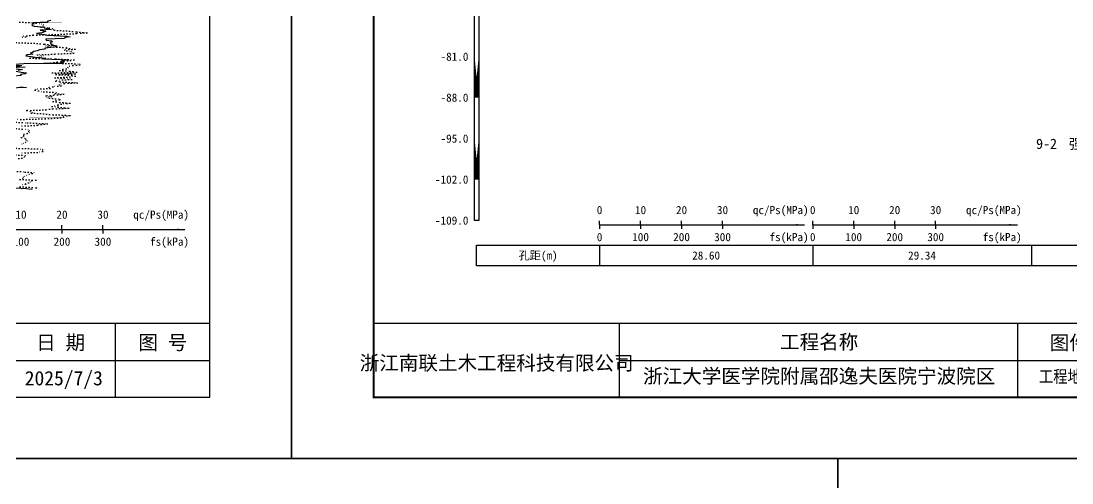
# Model space of a CAD drawing. Extents: x -37 to 3540, y -1485 to 297.
# Drawn here: x 402.7 to 659.1, y -5.9 to 106.8 of the extents above; entities that cross this region are included whole.
import ezdxf
from ezdxf.enums import TextEntityAlignment as Align

# ---------------------------------------------------------------- set-up
doc = ezdxf.new("R2010")
doc.units = 0
doc.linetypes.add('DOT', pattern=[6.35, 0, -6.35])
doc.layers.get('0').update_dxf_attribs({"linetype": 'CONTINUOUS'})
for name, color, linetype in [('CURVE', 200, 'CONTINUOUS'), ('FRAME', 7, 'CONTINUOUS'), ('RULER', 7, 'CONTINUOUS'), ('STRATUM', 241, 'CONTINUOUS')]:
    doc.layers.add(name, color=color, linetype=linetype)
doc.styles.add('ST', font='')
doc.styles.get('ST').set_extended_font_data('SimSun')

# ---------------------------------------------------------------- blocks, each defined once
blk = doc.blocks.new('图签_A3长')
for p, q in [((0, 18), (-380, 18)), ((-380, 18), (-380, 0)), ((-320, 0), (-320, 18)), ((-222.82, 0), (-222.82, 18)), ((-23, 0), (-23, 18)), ((0, 0), (0, 18)), ((-320, 9), (0, 9)), ((-380, 0), (0, 0))]:
    blk.add_line(p, q)
at = {"style": 'ST'}
for s, p in [('工程名称', (-271.3, 13.5)), ('图件名称', (-205.49, 13.3)), ('日 期', (-36.37, 13.36)), ('图 号', (-11.42, 13.36))]:
    blk.add_text(s, height=3.5, dxfattribs=at).set_placement(p, align=Align.MIDDLE_CENTER)
for tag, p in [('01＿单位名称', (-349.98, 8.36)), ('02＿工程名称', (-271.3, 5.16)), ('04＿工程编号', (-176.51, 4.65)), ('05＿日期', (-35.59, 4.65)), ('06＿图号', (-11.16, 4.91))]:
    blk.add_attdef(tag, text='', height=3.5, dxfattribs=at).set_placement(p, align=Align.MIDDLE_CENTER)
at = {"style": 'ST', "width": 0.85}
blk.add_attdef('03＿图件名称', text='', height=3, dxfattribs=at).set_placement((-205.49, 5.05), align=Align.MIDDLE_CENTER)
blk = doc.blocks.new('Arrow')
for points in [[(-3.984779, 0.348623), (0, 0), (-3.189535, 0)], [(-3.189535, 0), (0, 0), (-3.984779, -0.348623)]]:
    blk.add_solid(points)

msp = doc.modelspace()

# ---------------------------------------------------------------- linework, layer by layer
at = {"layer": 'CURVE', "color": 30, "linetype": 'Continuous'}
for points in [[(409.99, 106.98), (409.24, 106.78), (409.12, 106.58), (405.68, 106.38), (405.94, 106.18), (405.39, 105.98), (405.42, 105.78), (405.94, 105.58), (408.56, 105.38), (408.33, 105.18), (409.38, 104.98), (410.11, 104.78), (407.39, 104.58), (408.77, 104.38), (408.47, 104.18), (407.81, 103.98), (406.47, 103.78), (408.46, 103.58), (409.1, 103.38), (413.91, 103.18), (414.68, 102.98), (413.4, 102.78), (413.36, 102.58), (408.78, 102.38), (408.86, 102.18), (410.21, 101.98), (410.3, 101.78), (409.85, 101.58), (409.98, 101.38), (410.27, 101.18), (410.58, 100.98), (411.55, 100.78), (411.1, 100.58), (410.02, 100.38), (408.63, 100.18), (408.43, 99.98), (407.27, 99.78), (406.65, 99.58), (405.82, 99.38), (405.52, 99.18), (404.99, 98.98), (405.64, 98.78), (404.24, 98.58), (403.93, 98.38), (405.16, 98.18), (406.19, 97.98), (408.66, 97.78), (408.18, 97.58), (414.36, 97.38), (413.02, 97.18), (412.48, 96.98), (413.12, 96.78), (412.88, 96.58), (403.42, 96.38), (400.2, 96.18), (402.89, 95.98), (401.52, 95.78), (403.77, 95.58), (399.85, 95.38)], [(401.5, 95.18), (403.07, 94.98), (402.05, 94.78)], [(401.52, 94.58), (402.73, 94.38), (404.08, 94.18), (403.71, 93.98), (402.58, 93.78), (402.77, 93.58), (401.03, 93.38)], [(402.42, 90.78), (404.07, 90.58), (397.46, 90.38)], [(399.8, 66.18), (404.03, 65.98), (405.45, 65.78)]]:
    msp.add_lwpolyline(points, dxfattribs=at)
at = {"layer": 'CURVE', "color": 100, "linetype": 'DOT', "ltscale": 0.1}
for points in [[(402.43, 106.58), (405.65, 106.38), (407.69, 106.18), (408.18, 105.98), (408.08, 105.78), (408.13, 105.58), (407.62, 105.38), (409.6, 105.18), (410.42, 104.98), (410.58, 104.78), (410.86, 104.58), (414.58, 104.38), (416.3, 104.18), (418.79, 103.98), (416.2, 103.78), (411.75, 103.58), (405.59, 103.38), (403.33, 103.18), (403.78, 102.98), (402.4, 102.78)], [(401.53, 101.58), (406.69, 101.38), (408.52, 101.18), (410.3, 100.98), (408.8, 100.78), (409.28, 100.58), (413.8, 100.38), (413.8, 100.18), (415.84, 99.98), (413.28, 99.78), (413.9, 99.58), (414.93, 99.38), (415.09, 99.18), (415.55, 98.98), (410.89, 98.78), (406.75, 98.58), (408.2, 98.38), (407.83, 98.18), (407.24, 97.98), (404.92, 97.78), (411.19, 97.58), (415.57, 97.38), (414.76, 97.18), (413.14, 96.98), (411.44, 96.78), (409.95, 96.58), (417.15, 96.38), (417.02, 96.18), (415.38, 95.98), (414.56, 95.78), (414.07, 95.58), (414.34, 95.38), (413.77, 95.18), (412.92, 94.98), (412.17, 94.78), (414.66, 94.58), (416.23, 94.38), (410.42, 94.18), (415.89, 93.98), (411.32, 93.78), (415.29, 93.58), (415.96, 93.38), (414.6, 93.18), (411.06, 92.98), (414.63, 92.78), (415.05, 92.58), (411.48, 92.38), (411.2, 92.18), (412.23, 91.98), (416.39, 91.78), (413.27, 91.58), (412.01, 91.38), (412.02, 91.18), (412.47, 90.98), (410.49, 90.78), (409.42, 90.58), (409.77, 90.38), (406.41, 90.18), (406.13, 89.98), (407, 89.78), (408.28, 89.58), (411.33, 89.38), (411.11, 89.18), (413.12, 88.98), (410.66, 88.78), (408.84, 88.58), (410.13, 88.38), (409, 88.18), (409.66, 87.98), (412.2, 87.78), (412.11, 87.58), (411.24, 87.38), (410.55, 87.18), (412.18, 86.98), (414.6, 86.78), (412.54, 86.58), (411.64, 86.38), (411.66, 86.18), (410.31, 85.98), (411.75, 85.78), (414.33, 85.58), (410.37, 85.38), (408.76, 85.18), (404.13, 84.98), (404.95, 84.78), (405.5, 84.58), (405.28, 84.38), (408.22, 84.18), (410.57, 83.98), (414.66, 83.78), (413.01, 83.58), (413.08, 83.38), (412.36, 83.18), (408.57, 82.98), (401.53, 82.78)], [(400.03, 82.18), (404.29, 81.98), (409.13, 81.78), (407.67, 81.58), (406.63, 81.38), (402.71, 81.18)], [(401.52, 80.58), (404.39, 80.38), (404.74, 80.18), (404.56, 79.98), (404.49, 79.78), (404.87, 79.58), (404.21, 79.38), (403.42, 79.18), (403.34, 78.98), (403.34, 78.78), (403.26, 78.58), (402.82, 78.38), (403.84, 78.18), (403.81, 77.98), (403.93, 77.78), (404.36, 77.58), (403.82, 77.38), (403.81, 77.18), (403.29, 76.98), (403.03, 76.78), (402.5, 76.58)], [(401.57, 75.78), (408.03, 75.58), (407.94, 75.38), (407.94, 75.18), (407.95, 74.98), (406.68, 74.78), (402.71, 74.58)], [(401.45, 74.18), (403.92, 73.98), (403.62, 73.78), (403.47, 73.58), (402.92, 73.38), (401.1, 73.18)], [(401.09, 70.18), (403.74, 69.98), (405.95, 69.78), (405.46, 69.58), (404.68, 69.38), (404.13, 69.18), (403.64, 68.98), (403.34, 68.78), (403.14, 68.58), (403.16, 68.38), (402.53, 68.18), (406.34, 67.98), (405.27, 67.78), (405, 67.58), (404.57, 67.38), (403.86, 67.18), (403.8, 66.98), (402.38, 66.78)], [(402.47, 66.38), (406.54, 66.18), (406.44, 65.98), (406.44, 65.78)]]:
    msp.add_lwpolyline(points, dxfattribs=at)
at = {"layer": 'FRAME', "color": 245, "linetype": 'Continuous'}
for p, q in [((468.75, 0), (468.75, 297)), ((-37.39, 0), (468.75, 0)), ((602.01, 0), (-37.39, 0)), ((602.01, -297), (602.01, 0)), ((1322.94, 0), (602.01, 0)), ((602.01, 0), (602.01, -297))]:
    msp.add_line(p, q, dxfattribs=at)
at = {"layer": 'FRAME', "linetype": 'Continuous'}
msp.add_line((448.75, 15), (448.75, 282), dxfattribs=at)
at = {"layer": 'FRAME', "color": 245, "linetype": 'Continuous'}
msp.add_lwpolyline([(468.75, 0), (888.75, 0), (888.75, 297), (468.75, 297)], close=True, dxfattribs=at)
at = {"layer": 'FRAME', "linetype": 'Continuous', "const_width": 0.5}
msp.add_lwpolyline([(488.75, 15), (868.75, 15), (868.75, 282), (488.75, 282)], close=True, dxfattribs=at)
at = {"layer": 'RULER', "linetype": 'Continuous'}
for points in [[(513.38, 218.14), (514.38, 218.14), (514.38, 58.14), (513.38, 58.14)], [(513.88, 52.1), (543.88, 52.1), (543.88, 47.1), (513.88, 47.1)]]:
    msp.add_lwpolyline(points, close=True, dxfattribs=at)
at = {"layer": 'RULER', "linetype": 'Continuous', "const_width": 1}
for points in [[(513.88, 98.14), (513.88, 88.14)], [(513.88, 78.14), (513.88, 68.14)]]:
    msp.add_lwpolyline(points, close=True, dxfattribs=at)
at = {"layer": 'RULER', "linetype": 'Continuous'}
for points in [[(412.71, 55.98), (412.71, 56.98)], [(422.71, 55.98), (422.71, 56.98)], [(543.88, 57.1), (543.88, 58.1)], [(543.88, 57.1), (593.88, 57.1)], [(543.88, 57.1), (543.88, 56.1)], [(553.88, 57.1), (553.88, 58.1)], [(553.88, 57.1), (553.88, 56.1)], [(563.88, 57.1), (563.88, 58.1)], [(563.88, 57.1), (563.88, 56.1)], [(573.88, 57.1), (573.88, 58.1)], [(573.88, 57.1), (573.88, 56.1)], [(595.88, 57.1), (595.88, 58.1)], [(595.88, 57.1), (645.88, 57.1)], [(595.88, 57.1), (595.88, 56.1)], [(605.88, 57.1), (605.88, 58.1)], [(605.88, 57.1), (605.88, 56.1)], [(615.88, 57.1), (615.88, 58.1)], [(615.88, 57.1), (615.88, 56.1)], [(625.88, 57.1), (625.88, 58.1)], [(625.88, 57.1), (625.88, 56.1)], [(392.71, 55.98), (442.71, 55.98)], [(412.71, 55.98), (412.71, 54.98)], [(422.71, 55.98), (422.71, 54.98)], [(543.88, 52.1), (595.88, 52.1), (595.88, 47.1), (543.88, 47.1)], [(595.88, 52.1), (649.23, 52.1), (649.23, 47.1), (595.88, 47.1)], [(649.23, 52.1), (692.19, 52.1), (692.19, 47.1), (649.23, 47.1)]]:
    msp.add_lwpolyline(points, dxfattribs=at)
at = {"layer": 'STRATUM', "linetype": 'Continuous', "const_width": 0.1}
for points in [[(404.71, 106.38), (412.71, 106.38)], [(404.71, 96.38), (412.71, 96.38)], [(404.71, 83.38), (412.71, 83.38)]]:
    msp.add_lwpolyline(points, dxfattribs=at)

# ---------------------------------------------------------------- block references
at = {"layer": 'FRAME'}
ref = msp.add_blockref('图签_A3长', (448.75, 15), dxfattribs=at)
ref.add_attrib('05＿日期', '2025/7/3', dxfattribs={"layer": '0', "height": 3.5, "style": 'ST'}).set_placement((413.16, 19.65), align=Align.MIDDLE_CENTER)
ref = msp.add_blockref('图签_A3长', (868.75, 15), dxfattribs=at)
ref.add_attrib('01＿单位名称', '浙江南联土木工程科技有限公司', dxfattribs={"layer": '0', "height": 3.5, "style": 'ST'}).set_placement((518.77, 23.36), align=Align.MIDDLE_CENTER)
ref.add_attrib('02＿工程名称', '浙江大学医学院附属邵逸夫医院宁波院区', dxfattribs={"layer": '0', "height": 3.5, "style": 'ST'}).set_placement((597.45, 20.16), align=Align.MIDDLE_CENTER)
ref.add_attrib('03＿图件名称', '工程地质剖面图', dxfattribs={"layer": '0', "height": 3, "style": 'ST', "width": 0.85}).set_placement((663.26, 20.05), align=Align.MIDDLE_CENTER)
at = {"layer": 'RULER'}
for p, xscale, yscale, zscale in [((593.88, 57.1), 0.55, 0.55, 0.55), ((645.88, 57.1), 0.55, 0.55, 0.55), ((442.71, 55.98), 0.5, 0.5, 0.5)]:
    msp.add_blockref('Arrow', p, dxfattribs=dict(at, xscale=xscale, yscale=yscale, zscale=zscale))

# ---------------------------------------------------------------- texts
at = {"layer": 'RULER', "style": 'ST'}
for s, p in [('-81.0', (511.88, 98.14)), ('-88.0', (511.88, 88.14)), ('-95.0', (511.88, 78.14)), ('-102.0', (511.88, 68.14)), ('-109.0', (511.88, 58.14))]:
    msp.add_text(s, height=2, dxfattribs=at).set_placement(p, align=Align.MIDDLE_RIGHT)
for s, p in [('0', (543.88, 59.1)), ('10', (553.88, 59.1)), ('20', (563.88, 59.1)), ('30', (573.88, 59.1)), ('0', (595.88, 59.1)), ('10', (605.88, 59.1)), ('20', (615.88, 59.1)), ('30', (625.88, 59.1)), ('10', (402.71, 57.98)), ('20', (412.71, 57.98)), ('30', (422.71, 57.98))]:
    msp.add_text(s, height=2, dxfattribs=at).set_placement(p, align=Align.BOTTOM_CENTER)
for p in [(594.88, 59.1), (646.88, 59.1), (443.71, 57.98)]:
    msp.add_text('qc/Ps(MPa)', height=2, dxfattribs=at).set_placement(p, align=Align.BOTTOM_RIGHT)
for s, p in [('100', (402.71, 53.98)), ('200', (412.71, 53.98)), ('300', (422.71, 53.98)), ('0', (543.88, 55.1)), ('100', (553.88, 55.1)), ('200', (563.88, 55.1)), ('300', (573.88, 55.1)), ('0', (595.88, 55.1)), ('100', (605.88, 55.1)), ('200', (615.88, 55.1)), ('300', (625.88, 55.1))]:
    msp.add_text(s, height=2, dxfattribs=at).set_placement(p, align=Align.TOP_CENTER)
for p in [(443.71, 53.98), (594.88, 55.1), (646.88, 55.1)]:
    msp.add_text('fs(kPa)', height=2, dxfattribs=at).set_placement(p, align=Align.TOP_RIGHT)
for s, p in [('孔距(m)', (528.88, 49.6)), ('28.60', (569.88, 49.6)), ('29.34', (622.55, 49.6))]:
    msp.add_text(s, height=2, dxfattribs=at).set_placement(p, align=Align.MIDDLE_CENTER)
at = {"layer": 'STRATUM', "style": 'ST'}
for s, p in [('9-2', (650.38, 76.87)), ('强风化砂砾岩', (658.38, 76.87))]:
    msp.add_text(s, height=2.5, dxfattribs=at).set_placement(p, align=Align.MIDDLE_LEFT)

doc.saveas('drawing.dxf')
